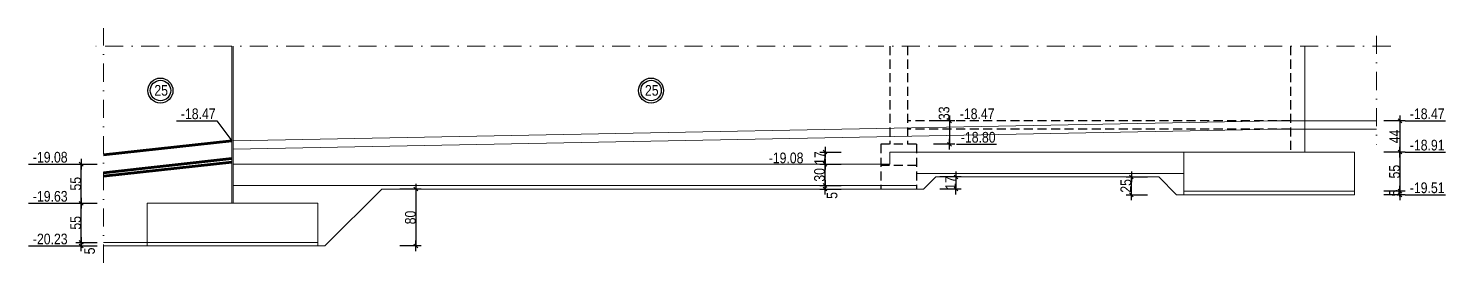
# Model space of a CAD drawing. Header units: centimetres. Extents: x -14085 to 643619, y -47998 to 35592.
# Drawn here: x 44423 to 46415, y 1082 to 1411 of the extents above; entities that cross this region are included whole.
import ezdxf

# ---------------------------------------------------------------- set-up
doc = ezdxf.new("R2010")
doc.units = ezdxf.units.CM
doc.header["$PDMODE"] = 1
doc.header["$PDSIZE"] = -2
doc.linetypes.add('CACHEX2', pattern=[19.05, 12.7, -6.35])
doc.linetypes.add('TIRETPTX2', pattern=[50.8, 25.4, -12.7, 0, -12.7])
for name, color, linetype in [('01_cote_gen', 4, 'Continuous'), ('01_linteaux', 2, 'Continuous'), ('01_texte', 230, 'Continuous'), ('AA_COTES', 2, 'Continuous')]:
    doc.layers.add(name, color=color, linetype=linetype)
doc.layers.add('01_murs_coup', color=5, linetype='Continuous', lineweight=60)
doc.layers.add('01_tram_axes', color=2, linetype='TIRETPTX2', lineweight=9)
doc.styles.add('Arial Narrow', font='ARIALN.TTF')
doc.styles.add('STYLE2', font='ARIALN.TTF')
doc.dimstyles.new('JB50', dxfattribs={"dimscale": 0.1, "dimtxt": 150, "dimasz": 15, "dimexe": 0.1, "dimexo": 0.1, "dimgap": 0.09, "dimtad": 1, "dimdec": 1, "dimdsep": 46, "dimtxsty": 'STYLE2', "dimblk1": 'BOND_G', "dimblk2": 'BOND_D', "dimsah": 1, "dimcen": 1.5, "dimdle": 0.01, "dimse1": 1, "dimse2": 1, "dimclrd": 4, "dimclre": 2, "dimclrt": 6, "dimazin": 2, "dimtfac": 2.333333, "dimtdec": 1, "dimtix": 1, "dimtmove": 2, "dimatfit": 3, "dimldrblk": 'BOND_G', "dimfxl": 1, "dimtolj": 1, "dimtzin": 0, "dimarcsym": 0})

# ---------------------------------------------------------------- blocks, each defined once
blk = doc.blocks.new('BOND_G')
at = {"layer": 'AA_COTES', "color": 0}
for p, q in [((0, -5), (0, 15)), ((5, 0), (-5, 0)), ((1.8, 1.8), (-1.8, -1.8))]:
    blk.add_line(p, q, dxfattribs=at)
blk = doc.blocks.new('BOND_D')
at = {"layer": 'AA_COTES', "color": 0}
for p, q in [((5, 0), (-5, 0)), ((-1.8, -1.8), (1.8, 1.8)), ((0, 5), (0, -15))]:
    blk.add_line(p, q, dxfattribs=at)
blk = doc.blocks.new('*D2034')
at = {"layer": '01_cote_gen', "color": 4, "lineweight": -2, "ltscale": 0.2, "transparency": 16777216}
blk.add_line((46351, 1279.5), (46351, 1238.5), dxfattribs=at)
at = {"layer": 'Defpoints', "color": 0, "lineweight": 0, "ltscale": 0.2, "transparency": 16777216}
for p in [(46324, 1281), (46287.1, 1237), (46351, 1237)]:
    blk.add_point(p, dxfattribs=at)
at = {"layer": '01_cote_gen', "color": 4, "lineweight": -2, "ltscale": 0.2, "transparency": 16777216, "xscale": 1.5, "yscale": 1.5, "zscale": 1.5}
for name, p, rotation in [('BOND_G', (46351, 1281), 90), ('BOND_D', (46351, 1237), 270)]:
    blk.add_blockref(name, p, dxfattribs=dict(at, rotation=rotation))
at = {"layer": '01_cote_gen', "color": 6, "lineweight": 0, "ltscale": 0.2, "transparency": 16777216, "insert": (46343.5, 1259), "char_height": 15, "attachment_point": 5, "rotation": 90, "style": 'STYLE2'}
blk.add_mtext('\\A1;44', dxfattribs=at)
blk = doc.blocks.new('*D2035')
at = {"layer": '01_cote_gen', "color": 4, "lineweight": -2, "ltscale": 0.2, "transparency": 16777216}
blk.add_line((46351, 1235.5), (46351, 1183.5), dxfattribs=at)
at = {"layer": 'Defpoints', "color": 0, "lineweight": 0, "ltscale": 0.2, "transparency": 16777216}
for p in [(46287.1, 1237), (46287.1, 1182), (46351, 1182)]:
    blk.add_point(p, dxfattribs=at)
at = {"layer": '01_cote_gen', "color": 4, "lineweight": -2, "ltscale": 0.2, "transparency": 16777216, "xscale": 1.5, "yscale": 1.5, "zscale": 1.5}
for name, p, rotation in [('BOND_G', (46351, 1237), 90), ('BOND_D', (46351, 1182), 270)]:
    blk.add_blockref(name, p, dxfattribs=dict(at, rotation=rotation))
at = {"layer": '01_cote_gen', "color": 6, "lineweight": 0, "ltscale": 0.2, "transparency": 16777216, "insert": (46343.4, 1209.5), "char_height": 15, "attachment_point": 5, "rotation": 90, "style": 'STYLE2'}
blk.add_mtext('\\A1;55', dxfattribs=at)
blk = doc.blocks.new('*D2036')
at = {"layer": '01_cote_gen', "color": 4, "lineweight": -2, "ltscale": 0.2, "transparency": 16777216}
for p, q in [((46351, 1183.5), (46351, 1185)), ((46351, 1177), (46351, 1182)), ((46351, 1175.5), (46351, 1174))]:
    blk.add_line(p, q, dxfattribs=at)
at = {"layer": 'Defpoints', "color": 0, "lineweight": 0, "ltscale": 0.2, "transparency": 16777216}
for p in [(46287.1, 1182), (46287.1, 1177), (46351, 1182)]:
    blk.add_point(p, dxfattribs=at)
at = {"layer": '01_cote_gen', "color": 4, "lineweight": -2, "ltscale": 0.2, "transparency": 16777216, "xscale": 1.5, "yscale": 1.5, "zscale": 1.5}
for name, p, rotation in [('BOND_D', (46351, 1182), 270), ('BOND_G', (46351, 1177), 90)]:
    blk.add_blockref(name, p, dxfattribs=dict(at, rotation=rotation))
at = {"layer": '01_cote_gen', "color": 6, "lineweight": 0, "ltscale": 0.2, "transparency": 16777216, "insert": (46343.4, 1179.5), "char_height": 15, "attachment_point": 5, "rotation": 90, "style": 'STYLE2'}
blk.add_mtext('\\A1;5', dxfattribs=at)
blk = doc.blocks.new('*D2037')
at = {"layer": '01_cote_gen', "color": 4, "lineweight": -2, "ltscale": 0.2, "transparency": 16777216}
blk.add_line((45543, 1191.5), (45543, 1218.5), dxfattribs=at)
at = {"layer": 'Defpoints', "color": 0, "lineweight": 0, "ltscale": 0.2, "transparency": 16777216}
for p in [(45543, 1220), (45610.5, 1220), (45610.5, 1190)]:
    blk.add_point(p, dxfattribs=at)
at = {"layer": '01_cote_gen', "color": 4, "lineweight": -2, "ltscale": 0.2, "transparency": 16777216, "xscale": 1.5, "yscale": 1.5, "zscale": 1.5}
for name, p, rotation in [('BOND_D', (45543, 1220), 90), ('BOND_G', (45543, 1190), 270)]:
    blk.add_blockref(name, p, dxfattribs=dict(at, rotation=rotation))
at = {"layer": '01_cote_gen', "color": 6, "lineweight": 0, "ltscale": 0.2, "transparency": 16777216, "insert": (45535.3, 1205), "char_height": 15, "attachment_point": 5, "rotation": 90, "style": 'STYLE2'}
blk.add_mtext('\\A1;30', dxfattribs=at)
blk = doc.blocks.new('*D2038')
at = {"layer": '01_cote_gen', "color": 4, "lineweight": -2, "ltscale": 0.2, "transparency": 16777216}
blk.add_line((45543, 1186.5), (45543, 1188.5), dxfattribs=at)
at = {"layer": 'Defpoints', "color": 0, "lineweight": 0, "ltscale": 0.2, "transparency": 16777216}
for p in [(45543, 1190), (45560, 1190), (45560, 1185)]:
    blk.add_point(p, dxfattribs=at)
at = {"layer": '01_cote_gen', "color": 4, "lineweight": -2, "ltscale": 0.2, "transparency": 16777216, "xscale": 1.5, "yscale": 1.5, "zscale": 1.5}
for name, p, rotation in [('BOND_D', (45543, 1190), 90), ('BOND_G', (45543, 1185), 270)]:
    blk.add_blockref(name, p, dxfattribs=dict(at, rotation=rotation))
at = {"layer": '01_cote_gen', "color": 6, "lineweight": 0, "ltscale": 0.2, "transparency": 16777216, "insert": (45552.9, 1176), "char_height": 15, "attachment_point": 5, "rotation": 90, "style": 'STYLE2'}
blk.add_mtext('\\A1;5', dxfattribs=at)
blk = doc.blocks.new('*D2039')
at = {"layer": '01_cote_gen', "color": 4, "lineweight": -2, "ltscale": 0.2, "transparency": 16777216}
blk.add_line((45543, 1221.5), (45543, 1235.5), dxfattribs=at)
at = {"layer": 'Defpoints', "color": 0, "lineweight": 0, "ltscale": 0.2, "transparency": 16777216}
for p in [(45543, 1237), (45634, 1237), (45613.5, 1220)]:
    blk.add_point(p, dxfattribs=at)
at = {"layer": '01_cote_gen', "color": 4, "lineweight": -2, "ltscale": 0.2, "transparency": 16777216, "xscale": 1.5, "yscale": 1.5, "zscale": 1.5}
for name, p, rotation in [('BOND_D', (45543, 1237), 90), ('BOND_G', (45543, 1220), 270)]:
    blk.add_blockref(name, p, dxfattribs=dict(at, rotation=rotation))
at = {"layer": '01_cote_gen', "color": 6, "lineweight": 0, "ltscale": 0.2, "transparency": 16777216, "insert": (45535.5, 1228.5), "char_height": 15, "attachment_point": 5, "rotation": 90, "style": 'STYLE2'}
blk.add_mtext('\\A1;17', dxfattribs=at)
blk = doc.blocks.new('*D2040')
at = {"layer": '01_cote_gen', "color": 4, "lineweight": -2, "ltscale": 0.2, "transparency": 16777216}
blk.add_line((44497.5, 1111.5), (44497.5, 1163.5), dxfattribs=at)
at = {"layer": 'Defpoints', "color": 0, "lineweight": 0, "ltscale": 0.2, "transparency": 16777216}
for p in [(44497.5, 1165), (44590.1, 1165), (44590.1, 1110)]:
    blk.add_point(p, dxfattribs=at)
at = {"layer": '01_cote_gen', "color": 4, "lineweight": -2, "ltscale": 0.2, "transparency": 16777216, "xscale": 1.5, "yscale": 1.5, "zscale": 1.5}
for name, p, rotation in [('BOND_D', (44497.5, 1165), 90), ('BOND_G', (44497.5, 1110), 270)]:
    blk.add_blockref(name, p, dxfattribs=dict(at, rotation=rotation))
at = {"layer": '01_cote_gen', "color": 6, "lineweight": 0, "ltscale": 0.2, "transparency": 16777216, "insert": (44489.9, 1137.5), "char_height": 15, "attachment_point": 5, "rotation": 90, "style": 'STYLE2'}
blk.add_mtext('\\A1;55', dxfattribs=at)
blk = doc.blocks.new('*D2041')
at = {"layer": '01_cote_gen', "color": 4, "lineweight": -2, "ltscale": 0.2, "transparency": 16777216}
blk.add_line((44497.5, 1106.5), (44497.5, 1108.5), dxfattribs=at)
at = {"layer": 'Defpoints', "color": 0, "lineweight": 0, "ltscale": 0.2, "transparency": 16777216}
for p in [(44497.5, 1110), (44547, 1110), (44547, 1105)]:
    blk.add_point(p, dxfattribs=at)
at = {"layer": '01_cote_gen', "color": 4, "lineweight": -2, "ltscale": 0.2, "transparency": 16777216, "xscale": 1.5, "yscale": 1.5, "zscale": 1.5}
for name, p, rotation in [('BOND_D', (44497.5, 1110), 90), ('BOND_G', (44497.5, 1105), 270)]:
    blk.add_blockref(name, p, dxfattribs=dict(at, rotation=rotation))
at = {"layer": '01_cote_gen', "color": 6, "lineweight": 0, "ltscale": 0.2, "transparency": 16777216, "insert": (44509.4, 1098), "char_height": 15, "attachment_point": 5, "rotation": 90, "style": 'STYLE2'}
blk.add_mtext('\\A1;5', dxfattribs=at)
blk = doc.blocks.new('*D2042')
at = {"layer": '01_cote_gen', "color": 4, "lineweight": -2, "ltscale": 0.2, "transparency": 16777216}
blk.add_line((44497.5, 1166.5), (44497.5, 1218.5), dxfattribs=at)
at = {"layer": 'Defpoints', "color": 0, "lineweight": 0, "ltscale": 0.2, "transparency": 16777216}
for p in [(44497.5, 1220), (44736.5, 1220), (44655, 1165)]:
    blk.add_point(p, dxfattribs=at)
at = {"layer": '01_cote_gen', "color": 4, "lineweight": -2, "ltscale": 0.2, "transparency": 16777216, "xscale": 1.5, "yscale": 1.5, "zscale": 1.5}
for name, p, rotation in [('BOND_D', (44497.5, 1220), 90), ('BOND_G', (44497.5, 1165), 270)]:
    blk.add_blockref(name, p, dxfattribs=dict(at, rotation=rotation))
at = {"layer": '01_cote_gen', "color": 6, "lineweight": 0, "ltscale": 0.2, "transparency": 16777216, "insert": (44489.9, 1192.5), "char_height": 15, "attachment_point": 5, "rotation": 90, "style": 'STYLE2'}
blk.add_mtext('\\A1;55', dxfattribs=at)
blk = doc.blocks.new('*D2043')
at = {"layer": '01_cote_gen', "color": 4, "lineweight": -2, "ltscale": 0.2, "transparency": 16777216}
blk.add_line((45718, 1279.5), (45718, 1249.5), dxfattribs=at)
at = {"layer": 'Defpoints', "color": 0, "lineweight": 0, "ltscale": 0.2, "transparency": 16777216}
for p in [(45697, 1281), (45671.5, 1248), (45718, 1248)]:
    blk.add_point(p, dxfattribs=at)
at = {"layer": '01_cote_gen', "color": 4, "lineweight": -2, "ltscale": 0.2, "transparency": 16777216, "xscale": 1.5, "yscale": 1.5, "zscale": 1.5}
for name, p, rotation in [('BOND_G', (45718, 1281), 90), ('BOND_D', (45718, 1248), 270)]:
    blk.add_blockref(name, p, dxfattribs=dict(at, rotation=rotation))
at = {"layer": '01_cote_gen', "color": 6, "lineweight": 0, "ltscale": 0.2, "transparency": 16777216, "insert": (45710.3, 1291.5), "char_height": 15, "attachment_point": 5, "rotation": 90, "style": 'STYLE2'}
blk.add_mtext('\\A1;33', dxfattribs=at)
blk = doc.blocks.new('*D2044')
at = {"layer": '01_cote_gen', "color": 4, "lineweight": -2, "ltscale": 0.2, "transparency": 16777216}
blk.add_line((45973.5, 1178.5), (45973.5, 1200.5), dxfattribs=at)
at = {"layer": 'Defpoints', "color": 0, "lineweight": 0, "ltscale": 0.2, "transparency": 16777216}
for p in [(45973.5, 1202), (46001, 1202), (46037.1, 1177)]:
    blk.add_point(p, dxfattribs=at)
at = {"layer": '01_cote_gen', "color": 4, "lineweight": -2, "ltscale": 0.2, "transparency": 16777216, "xscale": 1.5, "yscale": 1.5, "zscale": 1.5}
for name, p, rotation in [('BOND_D', (45973.5, 1202), 90), ('BOND_G', (45973.5, 1177), 270)]:
    blk.add_blockref(name, p, dxfattribs=dict(at, rotation=rotation))
at = {"layer": '01_cote_gen', "color": 6, "lineweight": 0, "ltscale": 0.2, "transparency": 16777216, "insert": (45965.8, 1189.5), "char_height": 15, "attachment_point": 5, "rotation": 90, "style": 'STYLE2'}
blk.add_mtext('\\A1;25', dxfattribs=at)
blk = doc.blocks.new('*D2045')
at = {"layer": '01_cote_gen', "color": 4, "lineweight": -2, "ltscale": 0.2, "transparency": 16777216}
blk.add_line((45727, 1200.5), (45727, 1186.5), dxfattribs=at)
at = {"layer": 'Defpoints', "color": 0, "lineweight": 0, "ltscale": 0.2, "transparency": 16777216}
for p in [(45722, 1202), (45681.5, 1185), (45727, 1185)]:
    blk.add_point(p, dxfattribs=at)
at = {"layer": '01_cote_gen', "color": 4, "lineweight": -2, "ltscale": 0.2, "transparency": 16777216, "xscale": 1.5, "yscale": 1.5, "zscale": 1.5}
for name, p, rotation in [('BOND_G', (45727, 1202), 90), ('BOND_D', (45727, 1185), 270)]:
    blk.add_blockref(name, p, dxfattribs=dict(at, rotation=rotation))
at = {"layer": '01_cote_gen', "color": 6, "lineweight": 0, "ltscale": 0.2, "transparency": 16777216, "insert": (45719.5, 1193.5), "char_height": 15, "attachment_point": 5, "rotation": 90, "style": 'STYLE2'}
blk.add_mtext('\\A1;17', dxfattribs=at)
blk = doc.blocks.new('*D2046')
at = {"layer": '01_cote_gen', "color": 4, "lineweight": -2, "ltscale": 0.2, "transparency": 16777216}
blk.add_line((44968, 1183.5), (44968, 1106.5), dxfattribs=at)
at = {"layer": 'Defpoints', "color": 0, "lineweight": 0, "ltscale": 0.2, "transparency": 16777216}
for p in [(44941, 1185), (44840.1, 1105), (44968, 1105)]:
    blk.add_point(p, dxfattribs=at)
at = {"layer": '01_cote_gen', "color": 4, "lineweight": -2, "ltscale": 0.2, "transparency": 16777216, "xscale": 1.5, "yscale": 1.5, "zscale": 1.5}
for name, p, rotation in [('BOND_G', (44968, 1185), 90), ('BOND_D', (44968, 1105), 270)]:
    blk.add_blockref(name, p, dxfattribs=dict(at, rotation=rotation))
at = {"layer": '01_cote_gen', "color": 6, "lineweight": 0, "ltscale": 0.2, "transparency": 16777216, "insert": (44960.3, 1145), "char_height": 15, "attachment_point": 5, "rotation": 90, "style": 'STYLE2'}
blk.add_mtext('\\A1;80', dxfattribs=at)

msp = doc.modelspace()

# ---------------------------------------------------------------- linework, layer by layer
at = {"layer": '01_linteaux', "lineweight": 0}
for p, q in [((44709.1, 1253), (44709.1, 1386)), ((44711.1, 1253), (44711.1, 1386)), ((46217.1, 1386), (46217.1, 1237)), ((44711.1, 1241), (44711.1, 1165)), ((45634, 1237), (46047.1, 1237)), ((45634, 1237), (45634, 1220)), ((46047.1, 1237), (46047.1, 1177)), ((46047.1, 1237), (46287.1, 1237)), ((46287.1, 1237), (46287.1, 1177)), ((44709.1, 1222.82), (44709.1, 1165)), ((44711.1, 1220), (45634, 1220)), ((45671.5, 1207), (46047.1, 1207)), ((45698.5, 1202), (45681.5, 1185)), ((45698.5, 1202), (46012.1, 1202)), ((46012.1, 1202), (46037.1, 1177)), ((44711.1, 1190), (45671.5, 1190)), ((44840.1, 1105), (44920.1, 1185)), ((44920.1, 1185), (45671.5, 1185)), ((45681.5, 1185), (45671.5, 1185)), ((46037.1, 1177), (46287.1, 1177)), ((46047.1, 1182), (46287.1, 1182)), ((44590.1, 1165), (44590.1, 1105)), ((44590.1, 1165), (44830.1, 1165)), ((44830.1, 1165), (44830.1, 1105)), ((44529, 1110), (44830.1, 1110)), ((44529, 1105), (44840.1, 1105))]:
    msp.add_line(p, q, dxfattribs=at)
at = {"layer": '01_linteaux', "linetype": 'CACHEX2'}
for p, q in [((45634, 1386), (45634, 1248)), ((45659, 1386), (45659, 1248)), ((46197.1, 1386), (46197.1, 1237)), ((46197.1, 1281), (45659, 1281)), ((46197.1, 1269), (45659, 1269)), ((45621.5, 1248), (45621.5, 1185)), ((45671.5, 1248), (45621.5, 1248)), ((45671.5, 1248), (45671.5, 1185)), ((45671.5, 1218), (45621.5, 1218))]:
    msp.add_line(p, q, dxfattribs=at)
at = {"layer": '01_murs_coup', "lineweight": 5}
for p, q in [((44711.1, 1253), (46178.1, 1281)), ((46178.1, 1281), (46318, 1281)), ((44711.1, 1241), (46178.33, 1269)), ((46178.1, 1269), (46318, 1269)), ((44709.1, 1253), (44709.1, 1222.82)), ((44711.1, 1253), (44711.1, 1241))]:
    msp.add_line(p, q, dxfattribs=at)
at = {"layer": '01_murs_coup'}
for p, q in [((44529, 1233.1), (44709.1, 1253)), ((44529, 1207.95), (44709.1, 1227.85)), ((44529, 1202.92), (44709.1, 1222.82))]:
    msp.add_line(p, q, dxfattribs=at)
at = {"layer": '01_texte'}
for p, q in [((44631.32, 1281), (44688, 1281)), ((44688, 1281), (44709.1, 1253)), ((46358.5, 1281), (46415.18, 1281)), ((45727.5, 1248), (45784.18, 1248)), ((46358.5, 1237), (46415.18, 1237)), ((44423.32, 1220), (44490, 1220)), ((46358.5, 1177), (46415.18, 1177)), ((44423.32, 1165), (44490, 1165)), ((44423.32, 1105), (44490, 1105))]:
    msp.add_line(p, q, dxfattribs=at)
for centre, radius in [((44609, 1323.5), 17.56), ((44609, 1323.5), 14.4), ((45298.5, 1323.5), 17.56), ((45298.5, 1323.5), 14.4)]:
    msp.add_circle(centre, radius, dxfattribs=at)
at = {"layer": '01_tram_axes'}
for p, q in [((44529, 1081.5), (44529, 1411)), ((46318, 1400.5), (46318, 1247)), ((46338, 1386), (44506, 1386))]:
    msp.add_line(p, q, dxfattribs=at)

# ---------------------------------------------------------------- texts
at = {"layer": '01_texte', "style": 'Arial Narrow'}
for s, p in [('25', (44600.4, 1316.3)), ('25', (45289.9, 1316.3)), ('-18.47', (44637.72, 1283.3)), ('-18.47', (45732.4, 1283.3)), ('-18.47', (46364.9, 1283.3)), ('-18.80', (45733.9, 1250.3)), ('-19.08', (44429.72, 1222.3)), ('-19.08', (45463.9, 1221.3)), ('-18.91', (46364.9, 1239.3)), ('-19.63', (44429.72, 1167.3)), ('-19.51', (46364.9, 1179.3)), ('-20.23', (44429.72, 1107.3))]:
    msp.add_text(s, height=15, dxfattribs=at).set_placement(p)

# ---------------------------------------------------------------- dimensions: what is measured, and where the dimension line sits
at = {"layer": '01_cote_gen', "lineweight": 0, "ltscale": 0.2}
for base, p1, p2, picture, middle in [((45718, 1248), (45697, 1281), (45671.5, 1248), '*D2043', (45710.33, 1291.5)), ((45543, 1190), (45560, 1185), (45560, 1190), '*D2038', (45552.86, 1176)), ((44497.5, 1110), (44547, 1105), (44547, 1110), '*D2041', (44509.36, 1098))]:
    dim = msp.add_linear_dim(base=base, p1=p1, p2=p2, angle=90, dimstyle='JB50', dxfattribs=at)
    dim.commit()
    dim.dimension.update_dxf_attribs({"geometry": picture, "text_midpoint": middle, "dimtype": 160})
for base, p1, p2, picture, middle in [((46351, 1237), (46324, 1281), (46287.1, 1237), '*D2034', (46343.49, 1259)), ((45543, 1237), (45613.5, 1220), (45634, 1237), '*D2039', (45535.46, 1228.5)), ((46351, 1182), (46287.1, 1237), (46287.1, 1182), '*D2035', (46343.36, 1209.5)), ((44497.5, 1220), (44655, 1165), (44736.5, 1220), '*D2042', (44489.86, 1192.5)), ((45543, 1220), (45610.5, 1190), (45610.5, 1220), '*D2037', (45535.33, 1205)), ((45727, 1185), (45722, 1202), (45681.5, 1185), '*D2045', (45719.46, 1193.5)), ((45973.5, 1202), (46037.1, 1177), (46001, 1202), '*D2044', (45965.83, 1189.5)), ((44968, 1105), (44941, 1185), (44840.1, 1105), '*D2046', (44960.33, 1145)), ((46351, 1182), (46287.1, 1177), (46287.1, 1182), '*D2036', (46343.36, 1179.5)), ((44497.5, 1165), (44590.1, 1110), (44590.1, 1165), '*D2040', (44489.86, 1137.5))]:
    dim = msp.add_linear_dim(base=base, p1=p1, p2=p2, angle=90, dimstyle='JB50', dxfattribs=at)
    dim.commit()
    dim.dimension.update_dxf_attribs({"geometry": picture, "text_midpoint": middle})

doc.saveas('drawing.dxf')
